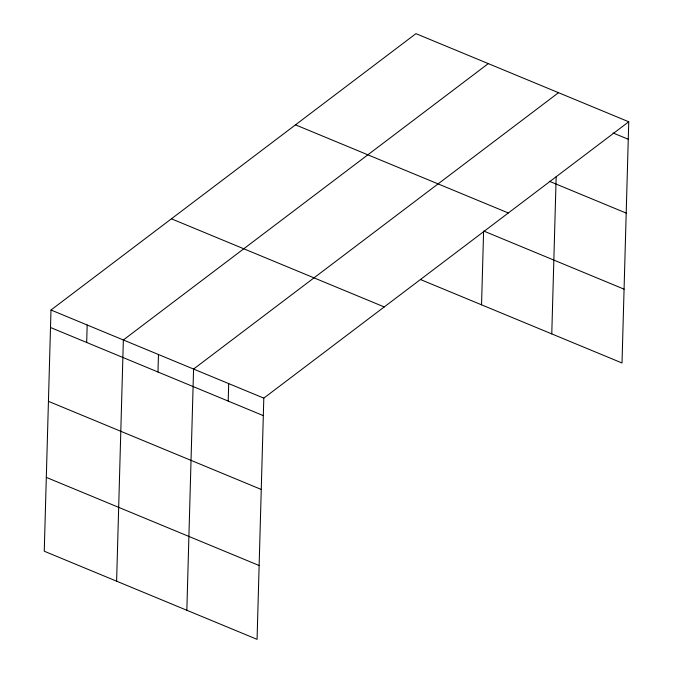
<?xml version="1.0" encoding="UTF-8"?>
<svg xmlns="http://www.w3.org/2000/svg" width="673" height="673" viewBox="0 0 673 673"><rect width="100%" height="100%" fill="white"/><g stroke="black" fill="none" stroke-linecap="round" stroke-linejoin="round"><path stroke-width="1.01" d="M50.988 310.009L44.25 551.221L257.069 639.35L263.808 398.138L628.75 121.779L415.931 33.65L50.988 310.009L263.808 398.138M86.682 342.473L87.17 324.992M116.614 581.186L123.352 339.974L488.287 63.615M157.978 372.001L158.466 354.52M186.842 610.268L193.58 369.056L558.514 92.697M228.206 401.083L228.694 383.602M481.548 304.827L483.609 230.99L624.073 289.163M551.776 333.909L556.167 176.73M628.75 121.779L622.012 362.991L420.617 279.589M613.069 132.976L628.262 139.261M549.319 181.256L626.193 213.089M295.497 124.85L508.317 212.979M171.422 218.809L384.241 306.938M50.5 327.499L263.32 415.628M48.439 401.327L261.259 489.456M46.319 477.393L259.139 565.522"/></g></svg>
